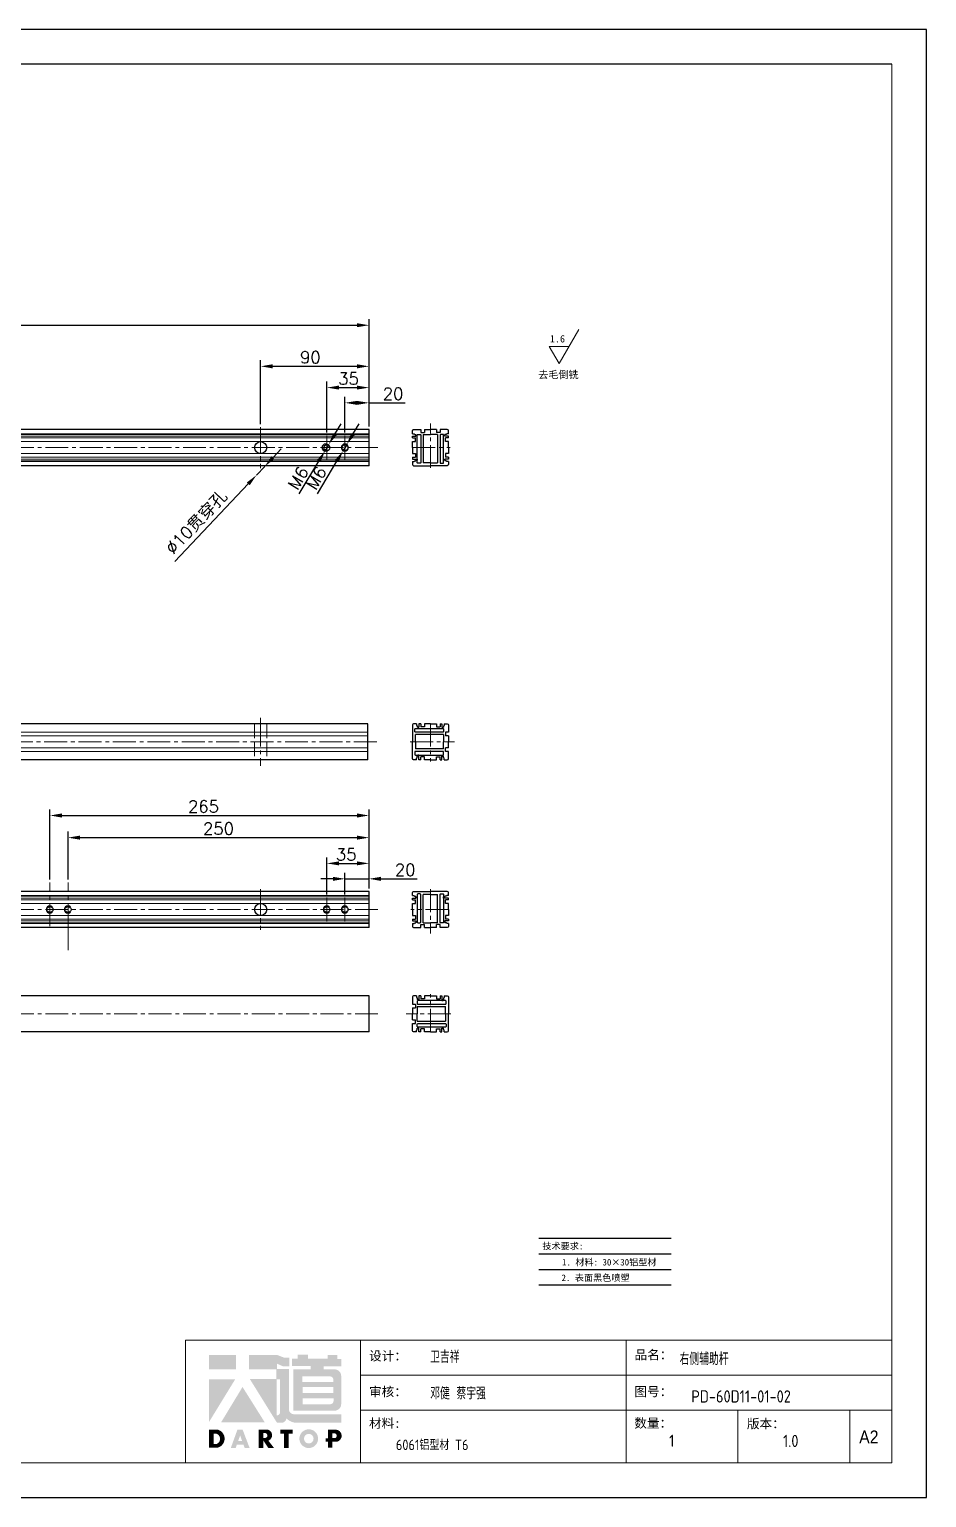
# Model space of a CAD drawing. Header units: millimetres. Extents: x -30327 to 34858, y 4015 to 75103.
# Drawn here: x -2968 to -2223, y 60062 to 61281 of the extents above; entities that cross this region are included whole.
import ezdxf
from ezdxf.enums import TextEntityAlignment as Align

# ---------------------------------------------------------------- set-up
doc = ezdxf.new("R2010")
doc.units = ezdxf.units.MM
doc.linetypes.add('ACAD_ISO02W100', pattern=[15, 12, -3])
doc.linetypes.add('CENTER2', pattern=[28.575, 19.05, -3.175, 3.175, -3.175])
doc.layers.add('A-TITLEBLOCK', color=7, linetype='Continuous', lineweight=18)
doc.layers.add('dim', color=2, linetype='Continuous', lineweight=9)
for name, color, linetype in [('green', 3, 'ACAD_ISO02W100'), ('print', 30, 'Continuous'), ('red', 1, 'CENTER2'), ('yellow', 2, 'Continuous')]:
    doc.layers.add(name, color=color, linetype=linetype)
doc.styles.add('GB', font='GBENOR.SHX', dxfattribs={"bigfont": 'gbcbig.shx'})
doc.styles.add('HZ', font='')
doc.styles.add('SLDTEXTSTYLE0', font='simfang.ttf', dxfattribs={"bigfont": 'bigfont'})
doc.styles.add('SLDTEXTSTYLE1', font='Gothic.ttf', dxfattribs={"width": 0.913})
doc.styles.get("Standard").update_dxf_attribs({"font": 'txt', "bigfont": 'gbcbig.shx'})
doc.styles.get('HZ').set_extended_font_data('SimSun')
doc.dimstyles.new('1-4', dxfattribs={"dimscale": 4, "dimtxt": 2.5, "dimasz": 2.5, "dimexe": 1.25, "dimexo": 0.625, "dimtad": 1, "dimdsep": 46, "dimtxsty": 'Standard', "dimcen": 2.5, "dimadec": 0, "dimazin": 0, "dimtfac": 1, "dimtmove": 0, "dimatfit": 3, "dimfxl": 0, "dimarcsym": 0})

# ---------------------------------------------------------------- blocks, each defined once
blk = doc.blocks.new('*D193')
at = {"layer": 'Defpoints', "color": 0, "transparency": 16777216}
for p in [(-2707.5, 60931.4), (-2704.5, 60936.6)]:
    blk.add_point(p, dxfattribs=at)
at = {"layer": 'yellow', "color": 0, "lineweight": -2, "transparency": 16777216}
for p, q in [((-2699.3, 60945.1), (-2694.2, 60953.7)), ((-2704.5, 60936.6), (-2707.5, 60931.4)), ((-2728.9, 60895.6), (-2712.7, 60922.8))]:
    blk.add_line(p, q, dxfattribs=at)
at = {"layer": 'yellow', "color": 0, "transparency": 16777216}
for points in [[(-2700.8, 60946), (-2697.9, 60944.3), (-2704.5, 60936.6)], [(-2714.1, 60923.7), (-2711.2, 60922), (-2707.5, 60931.4)]]:
    blk.add_solid(points, dxfattribs=at)
at = {"layer": 'yellow', "color": 0, "lineweight": 9, "transparency": 16777216, "insert": (-2729.8, 60908.8), "char_height": 10, "attachment_point": 5, "rotation": 59.1861}
blk.add_mtext('M6', dxfattribs=at)
blk = doc.blocks.new('*D167')
at = {"layer": 'Defpoints', "color": 0, "transparency": 16777216}
for p in [(-2686, 61035.6), (-3570, 60949), (-2686, 60949)]:
    blk.add_point(p, dxfattribs=at)
at = {"layer": 'yellow', "color": 0, "lineweight": -2, "transparency": 16777216}
for p, q in [((-3570, 60951.5), (-3570, 61040.6)), ((-2686, 60951.5), (-2686, 61040.6)), ((-3560, 61035.6), (-2696, 61035.6))]:
    blk.add_line(p, q, dxfattribs=at)
at = {"layer": 'yellow', "color": 0, "transparency": 16777216}
for points in [[(-3560, 61037.3), (-3560, 61034), (-3570, 61035.6)], [(-2696, 61037.3), (-2696, 61034), (-2686, 61035.6)]]:
    blk.add_solid(points, dxfattribs=at)
at = {"layer": 'yellow', "color": 0, "lineweight": 9, "transparency": 16777216, "insert": (-3074.5, 61049.8), "char_height": 10, "attachment_point": 5}
blk.add_mtext('884\\S-0.3^ -0.5;', dxfattribs=at)
blk = doc.blocks.new('*D168')
at = {"layer": 'Defpoints', "color": 0, "transparency": 16777216}
for p in [(-2686, 60971.2), (-2706, 60944), (-2686, 60949)]:
    blk.add_point(p, dxfattribs=at)
at = {"layer": 'yellow', "color": 0, "lineweight": -2, "transparency": 16777216}
for p, q in [((-2706, 60946.5), (-2706, 60976.2)), ((-2686, 60951.5), (-2686, 60976.2)), ((-2686, 60971.2), (-2656, 60971.2))]:
    blk.add_line(p, q, dxfattribs=at)
at = {"layer": 'yellow', "color": 0, "transparency": 16777216}
for points in [[(-2696, 60972.8), (-2696, 60969.5), (-2706, 60971.2)], [(-2696, 60972.8), (-2696, 60969.5), (-2686, 60971.2)]]:
    blk.add_solid(points, dxfattribs=at)
at = {"layer": 'yellow', "color": 0, "lineweight": 9, "transparency": 16777216, "insert": (-2666, 60978.7), "char_height": 10, "attachment_point": 5}
blk.add_mtext('20', dxfattribs=at)
blk = doc.blocks.new('*D169')
at = {"layer": 'Defpoints', "color": 0, "transparency": 16777216}
for p in [(-2686, 61001.5), (-2776, 60951), (-2686, 60951)]:
    blk.add_point(p, dxfattribs=at)
at = {"layer": 'yellow', "color": 0, "lineweight": -2, "transparency": 16777216}
for p, q in [((-2776, 60953.5), (-2776, 61006.5)), ((-2766, 61001.5), (-2696, 61001.5)), ((-2686, 60953.5), (-2686, 61006.5))]:
    blk.add_line(p, q, dxfattribs=at)
at = {"layer": 'yellow', "color": 0, "transparency": 16777216}
for points in [[(-2766, 61003.2), (-2766, 60999.8), (-2776, 61001.5)], [(-2696, 61003.2), (-2696, 60999.8), (-2686, 61001.5)]]:
    blk.add_solid(points, dxfattribs=at)
at = {"layer": 'yellow', "color": 0, "lineweight": 9, "transparency": 16777216, "insert": (-2734.7, 61009), "char_height": 10, "attachment_point": 5}
blk.add_mtext('90', dxfattribs=at)
blk = doc.blocks.new('*D170')
at = {"layer": 'Defpoints', "color": 0, "transparency": 16777216}
for p in [(-2686, 60575.9), (-2686, 60565.4), (-2706, 60560.4)]:
    blk.add_point(p, dxfattribs=at)
at = {"layer": 'yellow', "color": 0, "lineweight": -2, "transparency": 16777216}
for p, q in [((-2716, 60575.9), (-2726, 60575.9)), ((-2706, 60562.9), (-2706, 60580.9)), ((-2706, 60575.9), (-2686, 60575.9)), ((-2686, 60567.9), (-2686, 60580.9)), ((-2676, 60575.9), (-2646, 60575.9))]:
    blk.add_line(p, q, dxfattribs=at)
at = {"layer": 'yellow', "color": 0, "transparency": 16777216}
for points in [[(-2716, 60577.6), (-2716, 60574.2), (-2706, 60575.9)], [(-2676, 60577.6), (-2676, 60574.2), (-2686, 60575.9)]]:
    blk.add_solid(points, dxfattribs=at)
at = {"layer": 'yellow', "color": 0, "lineweight": 9, "transparency": 16777216, "insert": (-2656, 60583.4), "char_height": 10, "attachment_point": 5}
blk.add_mtext('20', dxfattribs=at)
blk = doc.blocks.new('*D171')
at = {"layer": 'Defpoints', "color": 0, "transparency": 16777216}
for p in [(-2686, 60610.1), (-2936, 60572.8), (-2686, 60566.1)]:
    blk.add_point(p, dxfattribs=at)
at = {"layer": 'yellow', "color": 0, "lineweight": -2, "transparency": 16777216}
for p, q in [((-2936, 60575.3), (-2936, 60615.1)), ((-2686, 60568.6), (-2686, 60615.1)), ((-2926, 60610.1), (-2696, 60610.1))]:
    blk.add_line(p, q, dxfattribs=at)
at = {"layer": 'yellow', "color": 0, "transparency": 16777216}
for points in [[(-2926, 60611.8), (-2926, 60608.4), (-2936, 60610.1)], [(-2696, 60611.8), (-2696, 60608.4), (-2686, 60610.1)]]:
    blk.add_solid(points, dxfattribs=at)
at = {"layer": 'yellow', "color": 0, "lineweight": 9, "transparency": 16777216, "insert": (-2811, 60617.6), "char_height": 10, "attachment_point": 5}
blk.add_mtext('250', dxfattribs=at)
blk = doc.blocks.new('*D399')
at = {"layer": 'Defpoints', "color": 0, "transparency": 16777216}
for p in [(-2772.6, 60918.4), (-2779.4, 60911.2)]:
    blk.add_point(p, dxfattribs=at)
at = {"layer": 'dim', "color": 0, "lineweight": -2, "transparency": 16777216}
for p, q in [((-2765.7, 60925.7), (-2758.9, 60933)), ((-2772.6, 60918.4), (-2779.4, 60911.2)), ((-2847.2, 60839.3), (-2786.3, 60903.9))]:
    blk.add_line(p, q, dxfattribs=at)
at = {"layer": 'dim', "color": 0, "transparency": 16777216}
for points in [[(-2766.9, 60926.9), (-2764.5, 60924.6), (-2772.6, 60918.4)], [(-2787.5, 60905), (-2785.1, 60902.7), (-2779.4, 60911.2)]]:
    blk.add_solid(points, dxfattribs=at)
at = {"layer": 'dim', "color": 0, "transparency": 16777216, "insert": (-2829.1, 60871.8), "char_height": 10, "attachment_point": 5, "rotation": 46.7086}
blk.add_mtext('∅10{\\fSimSun|b0|i0|c134|p2;贯穿孔}', dxfattribs=at)
blk = doc.blocks.new('*D402')
at = {"layer": 'Defpoints', "color": 0, "transparency": 16777216}
for p in [(-2722.5, 60931.4), (-2719.5, 60936.6)]:
    blk.add_point(p, dxfattribs=at)
at = {"layer": 'yellow', "color": 0, "lineweight": -2, "transparency": 16777216}
for p, q in [((-2714.3, 60945.1), (-2709.2, 60953.7)), ((-2719.5, 60936.6), (-2722.5, 60931.4)), ((-2743.9, 60895.6), (-2727.7, 60922.8))]:
    blk.add_line(p, q, dxfattribs=at)
at = {"layer": 'yellow', "color": 0, "transparency": 16777216}
for points in [[(-2715.8, 60946), (-2712.9, 60944.3), (-2719.5, 60936.6)], [(-2729.1, 60923.7), (-2726.2, 60922), (-2722.5, 60931.4)]]:
    blk.add_solid(points, dxfattribs=at)
at = {"layer": 'yellow', "color": 0, "lineweight": 9, "transparency": 16777216, "insert": (-2744.8, 60908.8), "char_height": 10, "attachment_point": 5, "rotation": 59.1861}
blk.add_mtext('M6', dxfattribs=at)
blk = doc.blocks.new('*D403')
at = {"layer": 'Defpoints', "color": 0, "transparency": 16777216}
for p in [(-2686, 60983.8), (-2721, 60944), (-2686, 60949)]:
    blk.add_point(p, dxfattribs=at)
at = {"layer": 'yellow', "color": 0, "lineweight": -2, "transparency": 16777216}
for p, q in [((-2721, 60946.5), (-2721, 60988.8)), ((-2686, 60951.5), (-2686, 60988.8)), ((-2711, 60983.8), (-2696, 60983.8))]:
    blk.add_line(p, q, dxfattribs=at)
at = {"layer": 'yellow', "color": 0, "transparency": 16777216}
for points in [[(-2711, 60985.5), (-2711, 60982.2), (-2721, 60983.8)], [(-2696, 60985.5), (-2696, 60982.2), (-2686, 60983.8)]]:
    blk.add_solid(points, dxfattribs=at)
at = {"layer": 'yellow', "color": 0, "lineweight": 9, "transparency": 16777216, "insert": (-2703, 60991.3), "char_height": 10, "attachment_point": 5}
blk.add_mtext('35', dxfattribs=at)
blk = doc.blocks.new('*D407')
at = {"layer": 'Defpoints', "color": 0, "transparency": 16777216}
for p in [(-2686, 60588.7), (-2686, 60565.4), (-2721, 60560.4)]:
    blk.add_point(p, dxfattribs=at)
at = {"layer": 'yellow', "color": 0, "lineweight": -2, "transparency": 16777216}
for p, q in [((-2721, 60562.9), (-2721, 60593.7)), ((-2711, 60588.7), (-2696, 60588.7)), ((-2686, 60567.9), (-2686, 60593.7))]:
    blk.add_line(p, q, dxfattribs=at)
at = {"layer": 'yellow', "color": 0, "transparency": 16777216}
for points in [[(-2711, 60590.4), (-2711, 60587.1), (-2721, 60588.7)], [(-2696, 60590.4), (-2696, 60587.1), (-2686, 60588.7)]]:
    blk.add_solid(points, dxfattribs=at)
at = {"layer": 'yellow', "color": 0, "lineweight": 9, "transparency": 16777216, "insert": (-2705, 60596.2), "char_height": 10, "attachment_point": 5}
blk.add_mtext('35', dxfattribs=at)
blk = doc.blocks.new('*D408')
at = {"layer": 'Defpoints', "color": 0, "transparency": 16777216}
for p in [(-2686, 60628.5), (-2951, 60572.8), (-2686, 60566.1)]:
    blk.add_point(p, dxfattribs=at)
at = {"layer": 'yellow', "color": 0, "lineweight": -2, "transparency": 16777216}
for p, q in [((-2951, 60575.3), (-2951, 60633.5)), ((-2941, 60628.5), (-2696, 60628.5)), ((-2686, 60568.6), (-2686, 60633.5))]:
    blk.add_line(p, q, dxfattribs=at)
at = {"layer": 'yellow', "color": 0, "transparency": 16777216}
for points in [[(-2941, 60630.2), (-2941, 60626.8), (-2951, 60628.5)], [(-2696, 60630.2), (-2696, 60626.8), (-2686, 60628.5)]]:
    blk.add_solid(points, dxfattribs=at)
at = {"layer": 'yellow', "color": 0, "lineweight": 9, "transparency": 16777216, "insert": (-2823.5, 60636), "char_height": 10, "attachment_point": 5}
blk.add_mtext('265', dxfattribs=at)
blk = doc.blocks.new('Dartop Logo')
at = {"true_color": 0xc40018}
h = blk.add_hatch(color=12, dxfattribs=at)
h.set_gradient(color1=(196, 0, 24), color2=(196, 0, 24), tint=1)
h.paths.add_polyline_path([(30.39, -3.87), (33.08, -5.04), (35.99, -5.04), (35.99, -1.19), (33.59, -1.19), (30.46, 0.05), (17.94, 0.05), (17.94, -6.46), (30.12, -6.46), (30.12, -6.59), (30.12, -10.75), (18.31, -10.75), (30.46, -30.31), (32.87, -30.31, 0.279375), (34.63, -28.6), (34.63, -28.51), (34.84, -28.51, 0.143145), (38.15, -30.2), (59.27, -30.2), (59.27, -26.49), (38.06, -26.49, -0.414214), (35.75, -24.18), (35.75, -6.26), (30.39, -6.26)])
h.paths.add_polyline_path([(30.25, -10.84), (31.8, -10.84), (31.8, -26.02, -0.088936), (30.9, -26.94), (30.24, -26.94)], flags=16)
h = blk.add_hatch(color=12, dxfattribs=at)
h.set_gradient(color1=(196, 0, 24), color2=(196, 0, 24), tint=1)
h.paths.add_polyline_path([(59.24, -1.73), (57.36, -1.73), (57.36, 0.06), (53.06, 0.06), (53.06, -1.64), (44.29, -1.64), (44.29, 0.15), (39.7, 0.15), (39.7, -1.67), (37.16, -1.67), (37.16, -4.97), (45.54, -4.97), (45.54, -6.42), (37.73, -6.42), (37.73, -24.88), (56.26, -24.88, 0.414214), (59.15, -21.99), (59.15, -9.35, 0.414214), (56.26, -6.46), (51.36, -6.46), (51.36, -5.03), (59.24, -5.03)])
h.paths.add_polyline_path([(54.21, -9.59, -0.414214), (55.66, -11.04), (55.66, -12.1), (41.79, -12.1), (41.79, -9.59)], flags=16)
h.paths.add_polyline_path([(55.57, -14.33), (55.57, -17.01), (41.88, -17.01), (41.88, -14.33)], flags=16)
h.paths.add_polyline_path([(55.75, -19.43), (55.75, -20.57, -0.414214), (54.3, -22.02), (41.88, -22.02), (41.88, -19.43)], flags=16)
h = blk.add_hatch(color=12, dxfattribs=at)
h.set_gradient(color1=(196, 0, 24), color2=(196, 0, 24), tint=1)
h.paths.add_polyline_path([(12.18, 0), (0, 0), (0, -6.37), (12.18, -6.37)])
h = blk.add_hatch(color=12, dxfattribs=at)
h.set_gradient(color1=(196, 0, 24), color2=(196, 0, 24), tint=1)
h.paths.add_polyline_path([(11.79, -10.83), (0.03, -10.83), (0.03, -30.03)])
h = blk.add_hatch(color=12, dxfattribs=at)
h.set_gradient(color1=(196, 0, 24), color2=(196, 0, 24), tint=1)
h.paths.add_polyline_path([(15.05, -14.31), (5.44, -30.15), (25.01, -30.15)])
at = {"true_color": 0x646464}
h = blk.add_hatch(color=251, dxfattribs=at)
h.set_gradient(color1=(100, 100, 100), color2=(100, 100, 100), tint=1)
h.paths.add_polyline_path([(4.15, -33.43), (0.11, -33.43), (0.11, -41.5), (3.51, -41.5, 0.793016)])
h.paths.add_polyline_path([(3.57, -39.73), (2.16, -39.73), (2.16, -35.19), (3.42, -35.19, -0.671361)], flags=16)
h = blk.add_hatch(color=251, dxfattribs=at)
h.set_gradient(color1=(100, 100, 100), color2=(100, 100, 100), tint=1)
h.paths.add_polyline_path([(15.08, -33.36), (12.78, -33.36), (9.82, -41.51), (12, -41.51), (12.51, -40.06), (15.46, -40.06), (15.99, -41.52), (18.19, -41.52)])
h.paths.add_polyline_path([(14.9, -38.51), (13.07, -38.51), (13.97, -35.95)], flags=16)
h = blk.add_hatch(color=251, dxfattribs=at)
h.set_gradient(color1=(100, 100, 100), color2=(100, 100, 100), tint=1)
h.paths.add_polyline_path([(26.27, -33.36), (22.3, -33.36), (22.3, -41.51), (24.4, -41.51), (24.4, -38.28), (26.55, -41.54), (29.09, -41.54), (26.61, -38.3, 0.744055)])
h.paths.add_polyline_path([(24.38, -37.08), (24.38, -34.94), (25.32, -34.94, -0.796809), (25.3, -37.08)], flags=16)
h = blk.add_hatch(color=251, dxfattribs=at)
h.set_gradient(color1=(100, 100, 100), color2=(100, 100, 100), tint=1)
h.paths.add_polyline_path([(37.44, -33.4), (31.88, -33.4), (31.88, -35.16), (33.61, -35.16), (33.61, -41.52), (35.69, -41.52), (35.69, -35.16), (37.44, -35.16)])
h = blk.add_hatch(color=251, dxfattribs=at)
h.set_gradient(color1=(100, 100, 100), color2=(100, 100, 100), tint=1)
h.paths.add_polyline_path([(40.46, -37.41, 1), (48.83, -37.41, 1)])
h.paths.add_polyline_path([(46.8, -37.41, -1), (42.5, -37.41, -1)], flags=16)
h = blk.add_hatch(color=251, dxfattribs=at)
h.set_gradient(color1=(100, 100, 100), color2=(100, 100, 100), tint=1)
h.paths.add_polyline_path([(56.85, -33.38), (56.73, -33.38), (53.19, -33.38), (53.19, -37.19), (52.26, -37.19), (52.26, -38.73), (53.18, -38.73), (53.18, -41.5), (55.24, -41.5), (55.24, -38.72), (57.51, -38.72, 0.812304)])
h.paths.add_polyline_path([(55.21, -37.18), (55.21, -35.05), (56.39, -35.05, -0.778213), (56.27, -37.18)], flags=16)
blk = doc.blocks.new('DT-A2-TITLE')
for p, q in [((594, 420), (0, 420)), ((594, 0), (594, 420)), ((584, 410), (10, 410))]:
    blk.add_line(p, q)
at = {"layer": 'A-TITLEBLOCK', "color": 7}
for p, q in [((584, 410), (584, 10)), ((594, 0), (594, 297)), ((382, 10), (382, 45)), ((584, 45), (382, 45)), ((432, 45), (432, 10)), ((508, 45), (508, 10)), ((584, 35), (432, 35)), ((432, 25), (584.08, 25)), ((540, 10), (540, 25)), ((572, 10), (572, 25)), ((10, 10), (584, 10)), ((0, 0), (594, 0))]:
    blk.add_line(p, q, dxfattribs=at)
at = {"layer": 'A-TITLEBLOCK', "xscale": 0.6400000000000001, "yscale": 0.6400000000000001, "zscale": 0.6400000000000001}
blk.add_blockref('Dartop Logo', (388.65, 40.81), dxfattribs=at)
at = {"style": 'GB'}
for tag, p, height in [('#设计', (451.96, 38.52), 3.5), ('#品名', (523.32, 37.95), 3.5), ('#审核', (451.99, 28.1), 3.5), ('#图号', (526.67, 27.2), 3.5), ('#材料说明', (442.15, 13.59), 3), ('#数量', (520.33, 14.51), 3.5), ('#版本', (552.92, 14.47), 3.5)]:
    blk.add_attdef(tag, p, '', height=height, dxfattribs=at)
at = {"layer": 'A-TITLEBLOCK', "color": 7, "attachment_point": 1}
for s, insert, char_height, style in [('设计：', (434.47, 41.87), 2.646, 'SLDTEXTSTYLE0'), ('品名：', (510.43, 42.19), 2.646, 'SLDTEXTSTYLE0'), ('审核：', (434.47, 31.64), 2.646, 'SLDTEXTSTYLE0'), ('图号：', (510.4, 31.66), 2.646, 'SLDTEXTSTYLE0'), ('材料:', (434.47, 22.62), 2.646, 'SLDTEXTSTYLE0'), ('数量：', (510.35, 22.64), 2.646, 'SLDTEXTSTYLE0'), ('版本：', (542.59, 22.48), 2.646, 'SLDTEXTSTYLE0'), ('A2', (574.7, 19.21), 3.704, 'SLDTEXTSTYLE1')]:
    blk.add_mtext(s, dxfattribs=dict(at, insert=insert, char_height=char_height, style=style))

msp = doc.modelspace()

# ---------------------------------------------------------------- linework, layer by layer
for p, q in [((-2685.9971, 60948.9826), (-3569.9971, 60948.9826)), ((-2685.9971, 60918.9826), (-2685.9971, 60948.9826)), ((-2649.9979, 60945.4882), (-2648.4979, 60945.4882)), ((-2649.9979, 60941.9882), (-2649.9979, 60943.4882)), ((-2649.9979, 60943.4882), (-2646.9979, 60943.4882)), ((-2649.9979, 60941.9882), (-2647.4979, 60941.9882)), ((-2647.4979, 60944.9882), (-2646.9979, 60944.9882)), ((-2647.4979, 60938.9882), (-2647.4979, 60941.9882)), ((-2646.9979, 60943.4882), (-2646.9979, 60944.9882)), ((-2645.9979, 60943.4882), (-2645.9979, 60944.4882)), ((-2642.9979, 60946.4882), (-2639.9979, 60946.4882)), ((-2640.9979, 60944.9882), (-2639.9979, 60944.9882)), ((-2639.9979, 60948.9882), (-2634.9979, 60948.9882)), ((-2639.9979, 60944.9882), (-2634.9979, 60944.9882)), ((-2629.9979, 60948.9882), (-2634.9979, 60948.9882)), ((-2629.9979, 60944.9882), (-2634.9979, 60944.9882)), ((-2626.9979, 60946.4882), (-2629.9979, 60946.4882)), ((-2628.9979, 60944.9882), (-2629.9979, 60944.9882)), ((-2623.9979, 60943.4882), (-2623.9979, 60944.4882)), ((-2622.4979, 60944.9882), (-2622.9979, 60944.9882)), ((-2622.9979, 60943.4882), (-2622.9979, 60944.9882)), ((-2619.9979, 60943.4882), (-2622.9979, 60943.4882)), ((-2619.9979, 60941.9882), (-2622.4979, 60941.9882)), ((-2622.4979, 60938.9882), (-2622.4979, 60941.9882)), ((-2619.9979, 60945.4882), (-2621.4979, 60945.4882)), ((-2619.9979, 60941.9882), (-2619.9979, 60943.4882)), ((-2649.9979, 60933.9882), (-2649.9979, 60938.9882)), ((-2649.9979, 60938.9882), (-2647.4979, 60938.9882)), ((-2649.9979, 60933.9882), (-2649.9979, 60928.9882)), ((-2649.9979, 60928.9882), (-2647.4979, 60928.9882)), ((-2647.4979, 60928.9882), (-2647.4979, 60925.9882)), ((-2619.9979, 60938.9882), (-2622.4979, 60938.9882)), ((-2622.4979, 60928.9882), (-2622.4979, 60925.9882)), ((-2619.9979, 60928.9882), (-2622.4979, 60928.9882)), ((-2619.9979, 60933.9882), (-2619.9979, 60938.9882)), ((-2619.9979, 60933.9882), (-2619.9979, 60928.9882)), ((-2685.9971, 60918.9826), (-3569.9971, 60918.9826)), ((-2649.9979, 60925.9882), (-2649.9979, 60924.4882)), ((-2649.9979, 60925.9882), (-2647.4979, 60925.9882)), ((-2649.9979, 60924.4882), (-2646.9979, 60924.4882)), ((-2649.9979, 60922.4882), (-2648.4979, 60922.4882)), ((-2647.4979, 60922.9882), (-2646.9979, 60922.9882)), ((-2646.9979, 60924.4882), (-2646.9979, 60922.9882)), ((-2645.9979, 60924.4882), (-2645.9979, 60923.4882)), ((-2634.9979, 60921.4882), (-2640.9979, 60921.4882)), ((-2634.9979, 60921.4882), (-2628.9979, 60921.4882)), ((-2623.9979, 60924.4882), (-2623.9979, 60923.4882)), ((-2619.9979, 60924.4882), (-2622.9979, 60924.4882)), ((-2622.9979, 60924.4882), (-2622.9979, 60922.9882)), ((-2622.4979, 60922.9882), (-2622.9979, 60922.9882)), ((-2619.9979, 60925.9882), (-2622.4979, 60925.9882)), ((-2619.9979, 60922.4882), (-2621.4979, 60922.4882)), ((-2619.9979, 60925.9882), (-2619.9979, 60924.4882)), ((-2686.9981, 60704.7291), (-3569.9971, 60704.7291)), ((-2686.9981, 60674.7291), (-2686.9981, 60704.7291)), ((-2647.4979, 60689.7291), (-2647.4979, 60695.7291)), ((-2646.4979, 60704.7291), (-2646.4979, 60703.2291)), ((-2645.9979, 60702.2291), (-2645.9979, 60701.7291)), ((-2644.4979, 60701.7291), (-2645.9979, 60701.7291)), ((-2644.4979, 60700.7291), (-2645.4979, 60700.7291)), ((-2644.4979, 60704.7291), (-2644.4979, 60701.7291)), ((-2642.9979, 60704.7291), (-2644.4979, 60704.7291)), ((-2642.9979, 60704.7291), (-2642.9979, 60702.2291)), ((-2639.9979, 60702.2291), (-2642.9979, 60702.2291)), ((-2634.9979, 60704.7291), (-2639.9979, 60704.7291)), ((-2639.9979, 60704.7291), (-2639.9979, 60702.2291)), ((-2634.9979, 60704.7291), (-2629.9979, 60704.7291)), ((-2629.9979, 60704.7291), (-2629.9979, 60702.2291)), ((-2629.9979, 60702.2291), (-2626.9979, 60702.2291)), ((-2626.9979, 60704.7291), (-2626.9979, 60702.2291)), ((-2626.9979, 60704.7291), (-2625.4979, 60704.7291)), ((-2625.4979, 60704.7291), (-2625.4979, 60701.7291)), ((-2625.4979, 60701.7291), (-2623.9979, 60701.7291)), ((-2625.4979, 60700.7291), (-2624.4979, 60700.7291)), ((-2623.9979, 60702.2291), (-2623.9979, 60701.7291)), ((-2623.9979, 60695.7291), (-2623.9979, 60694.7291)), ((-2623.4979, 60704.7291), (-2623.4979, 60703.2291)), ((-2622.4979, 60697.7291), (-2622.4979, 60694.7291)), ((-2647.4979, 60689.7291), (-2647.4979, 60683.7291)), ((-2623.9979, 60694.7291), (-2623.9979, 60689.7291)), ((-2623.9979, 60684.7291), (-2623.9979, 60689.7291)), ((-2623.9979, 60683.7291), (-2623.9979, 60684.7291)), ((-2622.4979, 60681.7291), (-2622.4979, 60684.7291)), ((-2619.9979, 60694.7291), (-2619.9979, 60689.7291)), ((-2619.9979, 60684.7291), (-2619.9979, 60689.7291)), ((-2686.9981, 60674.7291), (-3569.9971, 60674.7291)), ((-2646.4979, 60674.7291), (-2646.4979, 60676.2291)), ((-2644.4979, 60677.7291), (-2645.9979, 60677.7291)), ((-2645.9979, 60677.2291), (-2645.9979, 60677.7291)), ((-2644.4979, 60678.7291), (-2645.4979, 60678.7291)), ((-2644.4979, 60674.7291), (-2644.4979, 60677.7291)), ((-2642.9979, 60674.7291), (-2644.4979, 60674.7291)), ((-2642.9979, 60674.7291), (-2642.9979, 60677.2291)), ((-2639.9979, 60677.2291), (-2642.9979, 60677.2291)), ((-2639.9979, 60674.7291), (-2639.9979, 60677.2291)), ((-2634.9979, 60674.7291), (-2639.9979, 60674.7291)), ((-2634.9979, 60674.7291), (-2629.9979, 60674.7291)), ((-2629.9979, 60677.2291), (-2626.9979, 60677.2291)), ((-2629.9979, 60674.7291), (-2629.9979, 60677.2291)), ((-2626.9979, 60674.7291), (-2626.9979, 60677.2291)), ((-2626.9979, 60674.7291), (-2625.4979, 60674.7291)), ((-2625.4979, 60678.7291), (-2624.4979, 60678.7291)), ((-2625.4979, 60674.7291), (-2625.4979, 60677.7291)), ((-2625.4979, 60677.7291), (-2623.9979, 60677.7291)), ((-2623.9979, 60677.2291), (-2623.9979, 60677.7291)), ((-2623.4979, 60674.7291), (-2623.4979, 60676.2291)), ((-2685.9971, 60565.4372), (-3569.9971, 60565.4372)), ((-2685.9971, 60535.4372), (-2685.9971, 60565.4372)), ((-2649.9979, 60561.9372), (-2648.4979, 60561.9372)), ((-2634.9979, 60562.9372), (-2640.9979, 60562.9372)), ((-2634.9979, 60562.9372), (-2628.9979, 60562.9372)), ((-2619.9979, 60561.9372), (-2621.4979, 60561.9372)), ((-2649.9979, 60559.9372), (-2646.9979, 60559.9372)), ((-2649.9979, 60558.4372), (-2649.9979, 60559.9372)), ((-2649.9979, 60558.4372), (-2647.4979, 60558.4372)), ((-2649.9979, 60555.4372), (-2647.4979, 60555.4372)), ((-2649.9979, 60550.4372), (-2649.9979, 60555.4372)), ((-2649.9979, 60550.4372), (-2649.9979, 60545.4372)), ((-2647.4979, 60561.4372), (-2646.9979, 60561.4372)), ((-2647.4979, 60555.4372), (-2647.4979, 60558.4372)), ((-2646.9979, 60559.9372), (-2646.9979, 60561.4372)), ((-2645.9979, 60559.9372), (-2645.9979, 60560.9372)), ((-2623.9979, 60559.9372), (-2623.9979, 60560.9372)), ((-2622.9979, 60559.9372), (-2622.9979, 60561.4372)), ((-2622.4979, 60561.4372), (-2622.9979, 60561.4372)), ((-2619.9979, 60559.9372), (-2622.9979, 60559.9372)), ((-2622.4979, 60555.4372), (-2622.4979, 60558.4372)), ((-2619.9979, 60558.4372), (-2622.4979, 60558.4372)), ((-2619.9979, 60555.4372), (-2622.4979, 60555.4372)), ((-2619.9979, 60558.4372), (-2619.9979, 60559.9372)), ((-2619.9979, 60550.4372), (-2619.9979, 60555.4372)), ((-2619.9979, 60550.4372), (-2619.9979, 60545.4372)), ((-2649.9979, 60545.4372), (-2647.4979, 60545.4372)), ((-2649.9979, 60542.4372), (-2647.4979, 60542.4372)), ((-2649.9979, 60542.4372), (-2649.9979, 60540.9372)), ((-2649.9979, 60540.9372), (-2646.9979, 60540.9372)), ((-2649.9979, 60538.9372), (-2648.4979, 60538.9372)), ((-2647.4979, 60545.4372), (-2647.4979, 60542.4372)), ((-2647.4979, 60539.4372), (-2646.9979, 60539.4372)), ((-2646.9979, 60540.9372), (-2646.9979, 60539.4372)), ((-2645.9979, 60540.9372), (-2645.9979, 60539.9372)), ((-2642.9979, 60537.9372), (-2639.9979, 60537.9372)), ((-2640.9979, 60539.4372), (-2639.9979, 60539.4372)), ((-2639.9979, 60539.4372), (-2634.9979, 60539.4372)), ((-2629.9979, 60539.4372), (-2634.9979, 60539.4372)), ((-2628.9979, 60539.4372), (-2629.9979, 60539.4372)), ((-2626.9979, 60537.9372), (-2629.9979, 60537.9372)), ((-2623.9979, 60540.9372), (-2623.9979, 60539.9372)), ((-2619.9979, 60540.9372), (-2622.9979, 60540.9372)), ((-2622.9979, 60540.9372), (-2622.9979, 60539.4372)), ((-2622.4979, 60539.4372), (-2622.9979, 60539.4372)), ((-2622.4979, 60545.4372), (-2622.4979, 60542.4372)), ((-2619.9979, 60545.4372), (-2622.4979, 60545.4372)), ((-2619.9979, 60542.4372), (-2622.4979, 60542.4372)), ((-2619.9979, 60538.9372), (-2621.4979, 60538.9372)), ((-2619.9979, 60542.4372), (-2619.9979, 60540.9372)), ((-2685.9971, 60535.4372), (-3569.9971, 60535.4372)), ((-2639.9979, 60535.4372), (-2634.9979, 60535.4372)), ((-2629.9979, 60535.4372), (-2634.9979, 60535.4372)), ((-2685.9971, 60478.7912), (-3569.9971, 60478.7912)), ((-2685.9971, 60448.7912), (-2685.9971, 60478.7912)), ((-2646.4979, 60478.7912), (-2646.4979, 60477.2912)), ((-2645.9979, 60476.2912), (-2645.9979, 60475.7912)), ((-2644.4979, 60478.7912), (-2644.4979, 60475.7912)), ((-2642.9979, 60478.7912), (-2644.4979, 60478.7912)), ((-2642.9979, 60478.7912), (-2642.9979, 60476.2912)), ((-2639.9979, 60476.2912), (-2642.9979, 60476.2912)), ((-2634.9979, 60478.7912), (-2639.9979, 60478.7912)), ((-2639.9979, 60478.7912), (-2639.9979, 60476.2912)), ((-2634.9979, 60478.7912), (-2629.9979, 60478.7912)), ((-2629.9979, 60478.7912), (-2629.9979, 60476.2912)), ((-2629.9979, 60476.2912), (-2626.9979, 60476.2912)), ((-2626.9979, 60478.7912), (-2626.9979, 60476.2912)), ((-2626.9979, 60478.7912), (-2625.4979, 60478.7912)), ((-2625.4979, 60478.7912), (-2625.4979, 60475.7912)), ((-2623.9979, 60476.2912), (-2623.9979, 60475.7912)), ((-2623.4979, 60478.7912), (-2623.4979, 60477.2912)), ((-2649.9979, 60468.7912), (-2649.9979, 60463.7912)), ((-2647.4979, 60471.7912), (-2647.4979, 60468.7912)), ((-2644.4979, 60475.7912), (-2645.9979, 60475.7912)), ((-2645.9979, 60469.7912), (-2645.9979, 60468.7912)), ((-2645.9979, 60468.7912), (-2645.9979, 60463.7912)), ((-2644.4979, 60474.7912), (-2645.4979, 60474.7912)), ((-2625.4979, 60475.7912), (-2623.9979, 60475.7912)), ((-2625.4979, 60474.7912), (-2624.4979, 60474.7912)), ((-2622.4979, 60463.7912), (-2622.4979, 60469.7912)), ((-2649.9979, 60458.7912), (-2649.9979, 60463.7912)), ((-2647.4979, 60455.7912), (-2647.4979, 60458.7912)), ((-2645.9979, 60458.7912), (-2645.9979, 60463.7912)), ((-2645.9979, 60457.7912), (-2645.9979, 60458.7912)), ((-2645.9979, 60451.2912), (-2645.9979, 60451.7912)), ((-2644.4979, 60451.7912), (-2645.9979, 60451.7912)), ((-2644.4979, 60452.7912), (-2645.4979, 60452.7912)), ((-2644.4979, 60448.7912), (-2644.4979, 60451.7912)), ((-2625.4979, 60452.7912), (-2624.4979, 60452.7912)), ((-2625.4979, 60448.7912), (-2625.4979, 60451.7912)), ((-2625.4979, 60451.7912), (-2623.9979, 60451.7912)), ((-2623.9979, 60451.2912), (-2623.9979, 60451.7912)), ((-2622.4979, 60463.7912), (-2622.4979, 60457.7912)), ((-2685.9971, 60448.7912), (-3569.9971, 60448.7912)), ((-2646.4979, 60448.7912), (-2646.4979, 60450.2912)), ((-2642.9979, 60448.7912), (-2644.4979, 60448.7912)), ((-2642.9979, 60448.7912), (-2642.9979, 60451.2912)), ((-2639.9979, 60451.2912), (-2642.9979, 60451.2912)), ((-2639.9979, 60448.7912), (-2639.9979, 60451.2912)), ((-2634.9979, 60448.7912), (-2639.9979, 60448.7912)), ((-2634.9979, 60448.7912), (-2629.9979, 60448.7912)), ((-2629.9979, 60448.7912), (-2629.9979, 60451.2912)), ((-2629.9979, 60451.2912), (-2626.9979, 60451.2912)), ((-2626.9979, 60448.7912), (-2626.9979, 60451.2912)), ((-2626.9979, 60448.7912), (-2625.4979, 60448.7912)), ((-2623.4979, 60448.7912), (-2623.4979, 60450.2912))]:
    msp.add_line(p, q)
at = {"lineweight": 9}
for p, q in [((-2685.9971, 60945.4826), (-3569.9971, 60945.4826)), ((-2685.9971, 60944.9826), (-3569.9971, 60944.9826)), ((-2685.9971, 60943.4826), (-3569.9971, 60943.4826)), ((-2685.9971, 60941.9826), (-3569.9971, 60941.9826)), ((-2685.9971, 60938.9826), (-3569.9971, 60938.9826)), ((-2685.9971, 60928.9826), (-3569.9971, 60928.9826)), ((-2685.9971, 60925.9826), (-3569.9971, 60925.9826)), ((-2685.9971, 60924.4826), (-3569.9971, 60924.4826)), ((-2685.9971, 60922.9826), (-3569.9971, 60922.9826)), ((-2685.9971, 60922.3408), (-3569.9971, 60922.3408)), ((-2686.9981, 60697.7291), (-3569.9971, 60697.7291)), ((-2686.9981, 60694.7291), (-3569.9971, 60694.7291)), ((-2686.9981, 60684.7291), (-3569.9971, 60684.7291)), ((-2686.9981, 60681.7291), (-3569.9971, 60681.7291)), ((-2685.9971, 60561.9372), (-3569.9971, 60561.9372)), ((-2685.9971, 60561.4372), (-3569.9971, 60561.4372)), ((-2685.9971, 60559.9372), (-3569.9971, 60559.9372)), ((-2685.9971, 60558.4372), (-3569.9971, 60558.4372)), ((-2685.9971, 60555.4372), (-3569.9971, 60555.4372)), ((-2685.9971, 60545.4372), (-3569.9971, 60545.4372)), ((-2685.9971, 60542.4372), (-3569.9971, 60542.4372)), ((-2685.9971, 60540.9372), (-3569.9971, 60540.9372)), ((-2685.9971, 60539.4372), (-3569.9971, 60539.4372)), ((-2685.9971, 60538.7955), (-3569.9971, 60538.7955))]:
    msp.add_line(p, q, dxfattribs=at)
for points in [[(-2649.9979, 60945.4882), (-2649.9979, 60947.9882, -0.414213562), (-2648.9979, 60948.9882), (-2642.9979, 60948.9882)], [(-2648.4979, 60945.4882), (-2648.4979, 60945.4882, 0.414213562), (-2647.9979, 60944.9882), (-2647.4979, 60944.9882)], [(-2619.9979, 60945.4882), (-2619.9979, 60947.9882, 0.414213562), (-2620.9979, 60948.9882), (-2626.9979, 60948.9882)], [(-2621.4979, 60945.4882), (-2621.4979, 60945.4882, -0.414213562), (-2621.9979, 60944.9882), (-2622.4979, 60944.9882)], [(-2649.9979, 60922.4882), (-2649.9979, 60919.9882, 0.414213562), (-2648.9979, 60918.9882), (-2634.9979, 60918.9882)], [(-2648.4979, 60922.4882), (-2648.4979, 60922.4882, -0.414213562), (-2647.9979, 60922.9882), (-2647.4979, 60922.9882)], [(-2619.9979, 60922.4882), (-2619.9979, 60919.9882, -0.414213562), (-2620.9979, 60918.9882), (-2634.9979, 60918.9882)], [(-2621.4979, 60922.4882), (-2621.4979, 60922.4882, 0.414213562), (-2621.9979, 60922.9882), (-2622.4979, 60922.9882)], [(-2646.4979, 60704.7291), (-2648.9979, 60704.7291, 0.414213562), (-2649.9979, 60703.7291), (-2649.9979, 60689.7291)], [(-2646.4979, 60703.2291), (-2646.4979, 60703.2291, -0.414213562), (-2645.9979, 60702.7291), (-2645.9979, 60702.2291)], [(-2623.4979, 60703.2291), (-2623.4979, 60703.2291, 0.414213562), (-2623.9979, 60702.7291), (-2623.9979, 60702.2291)], [(-2623.4979, 60704.7291), (-2620.9979, 60704.7291, -0.414213562), (-2619.9979, 60703.7291), (-2619.9979, 60697.7291)], [(-2646.4979, 60674.7291), (-2648.9979, 60674.7291, -0.414213562), (-2649.9979, 60675.7291), (-2649.9979, 60689.7291)], [(-2646.4979, 60676.2291), (-2646.4979, 60676.2291, 0.414213562), (-2645.9979, 60676.7291), (-2645.9979, 60677.2291)], [(-2623.4979, 60676.2291), (-2623.4979, 60676.2291, -0.414213562), (-2623.9979, 60676.7291), (-2623.9979, 60677.2291)], [(-2623.4979, 60674.7291), (-2620.9979, 60674.7291, 0.414213562), (-2619.9979, 60675.7291), (-2619.9979, 60681.7291)], [(-2649.9979, 60561.9372), (-2649.9979, 60564.4372, -0.414213562), (-2648.9979, 60565.4372), (-2634.9979, 60565.4372)], [(-2648.4979, 60561.9372), (-2648.4979, 60561.9372, 0.414213562), (-2647.9979, 60561.4372), (-2647.4979, 60561.4372)], [(-2619.9979, 60561.9372), (-2619.9979, 60564.4372, 0.414213562), (-2620.9979, 60565.4372), (-2634.9979, 60565.4372)], [(-2621.4979, 60561.9372), (-2621.4979, 60561.9372, -0.414213562), (-2621.9979, 60561.4372), (-2622.4979, 60561.4372)], [(-2649.9979, 60538.9372), (-2649.9979, 60536.4372, 0.414213562), (-2648.9979, 60535.4372), (-2642.9979, 60535.4372)], [(-2648.4979, 60538.9372), (-2648.4979, 60538.9372, -0.414213562), (-2647.9979, 60539.4372), (-2647.4979, 60539.4372)], [(-2619.9979, 60538.9372), (-2619.9979, 60536.4372, -0.414213562), (-2620.9979, 60535.4372), (-2626.9979, 60535.4372)], [(-2621.4979, 60538.9372), (-2621.4979, 60538.9372, 0.414213562), (-2621.9979, 60539.4372), (-2622.4979, 60539.4372)], [(-2646.4979, 60478.7912), (-2648.9979, 60478.7912, 0.414213562), (-2649.9979, 60477.7912), (-2649.9979, 60471.7912)], [(-2646.4979, 60477.2912), (-2646.4979, 60477.2912, -0.414213562), (-2645.9979, 60476.7912), (-2645.9979, 60476.2912)], [(-2623.4979, 60477.2912), (-2623.4979, 60477.2912, 0.414213562), (-2623.9979, 60476.7912), (-2623.9979, 60476.2912)], [(-2623.4979, 60478.7912), (-2620.9979, 60478.7912, -0.414213562), (-2619.9979, 60477.7912), (-2619.9979, 60463.7912)], [(-2646.4979, 60448.7912), (-2648.9979, 60448.7912, -0.414213562), (-2649.9979, 60449.7912), (-2649.9979, 60455.7912)], [(-2623.4979, 60448.7912), (-2620.9979, 60448.7912, 0.414213562), (-2619.9979, 60449.7912), (-2619.9979, 60463.7912)], [(-2646.4979, 60450.2912), (-2646.4979, 60450.2912, 0.414213562), (-2645.9979, 60450.7912), (-2645.9979, 60451.2912)], [(-2623.4979, 60450.2912), (-2623.4979, 60450.2912, -0.414213562), (-2623.9979, 60450.7912), (-2623.9979, 60451.2912)]]:
    msp.add_lwpolyline(points, format="xyb")
for points in [[(-2645.9979, 60921.4882), (-2645.9979, 60944.4882, -0.414213562), (-2645.4979, 60944.9882), (-2643.4979, 60944.9882, -0.414213562), (-2642.9979, 60944.4882), (-2642.9979, 60921.4882, -0.414213562), (-2643.4979, 60920.9882), (-2645.4979, 60920.9882, -0.414213562)], [(-2623.9979, 60921.4882), (-2623.9979, 60944.4882, 0.414213562), (-2624.4979, 60944.9882), (-2626.4979, 60944.9882, 0.414213562), (-2626.9979, 60944.4882), (-2626.9979, 60921.4882, 0.414213562), (-2626.4979, 60920.9882), (-2624.4979, 60920.9882, 0.414213562)], [(-2647.4979, 60700.7291), (-2624.4979, 60700.7291, -0.414213562), (-2623.9979, 60700.2291), (-2623.9979, 60698.2291, -0.414213562), (-2624.4979, 60697.7291), (-2647.4979, 60697.7291, -0.414213562), (-2647.9979, 60698.2291), (-2647.9979, 60700.2291, -0.414213562)], [(-2647.4979, 60678.7291), (-2624.4979, 60678.7291, 0.414213562), (-2623.9979, 60679.2291), (-2623.9979, 60681.2291, 0.414213562), (-2624.4979, 60681.7291), (-2647.4979, 60681.7291, 0.414213562), (-2647.9979, 60681.2291), (-2647.9979, 60679.2291, 0.414213562)], [(-2645.9979, 60562.9372), (-2645.9979, 60539.9372, 0.414213562), (-2645.4979, 60539.4372), (-2643.4979, 60539.4372, 0.414213562), (-2642.9979, 60539.9372), (-2642.9979, 60562.9372, 0.414213562), (-2643.4979, 60563.4372), (-2645.4979, 60563.4372, 0.414213562)], [(-2623.9979, 60562.9372), (-2623.9979, 60539.9372, -0.414213562), (-2624.4979, 60539.4372), (-2626.4979, 60539.4372, -0.414213562), (-2626.9979, 60539.9372), (-2626.9979, 60562.9372, -0.414213562), (-2626.4979, 60563.4372), (-2624.4979, 60563.4372, -0.414213562)], [(-2622.4979, 60474.7912), (-2645.4979, 60474.7912, 0.414213562), (-2645.9979, 60474.2912), (-2645.9979, 60472.2912, 0.414213562), (-2645.4979, 60471.7912), (-2622.4979, 60471.7912, 0.414213562), (-2621.9979, 60472.2912), (-2621.9979, 60474.2912, 0.414213562)], [(-2622.4979, 60452.7912), (-2645.4979, 60452.7912, -0.414213562), (-2645.9979, 60453.2912), (-2645.9979, 60455.2912, -0.414213562), (-2645.4979, 60455.7912), (-2622.4979, 60455.7912, -0.414213562), (-2621.9979, 60455.2912), (-2621.9979, 60453.2912, -0.414213562)]]:
    msp.add_lwpolyline(points, format="xyb", close=True)
for points in [[(-2642.9979, 60948.9882), (-2642.9979, 60946.4882)], [(-2640.9979, 60944.9882), (-2640.9979, 60921.4882)], [(-2639.9979, 60948.9882), (-2639.9979, 60946.4882)], [(-2629.9979, 60948.9882), (-2629.9979, 60946.4882)], [(-2628.9979, 60944.9882), (-2628.9979, 60921.4882)], [(-2626.9979, 60948.9882), (-2626.9979, 60946.4882)], [(-2623.9979, 60695.7291), (-2647.4979, 60695.7291)], [(-2619.9979, 60697.7291), (-2622.4979, 60697.7291)], [(-2623.9979, 60683.7291), (-2647.4979, 60683.7291)], [(-2619.9979, 60694.7291), (-2622.4979, 60694.7291)], [(-2619.9979, 60684.7291), (-2622.4979, 60684.7291)], [(-2619.9979, 60681.7291), (-2622.4979, 60681.7291)], [(-2640.9979, 60539.4372), (-2640.9979, 60562.9372)], [(-2628.9979, 60539.4372), (-2628.9979, 60562.9372)], [(-2642.9979, 60535.4372), (-2642.9979, 60537.9372)], [(-2639.9979, 60535.4372), (-2639.9979, 60537.9372)], [(-2629.9979, 60535.4372), (-2629.9979, 60537.9372)], [(-2626.9979, 60535.4372), (-2626.9979, 60537.9372)], [(-2649.9979, 60471.7912), (-2647.4979, 60471.7912)], [(-2649.9979, 60468.7912), (-2647.4979, 60468.7912)], [(-2645.9979, 60469.7912), (-2622.4979, 60469.7912)], [(-2649.9979, 60458.7912), (-2647.4979, 60458.7912)], [(-2649.9979, 60455.7912), (-2647.4979, 60455.7912)], [(-2645.9979, 60457.7912), (-2622.4979, 60457.7912)]]:
    msp.add_lwpolyline(points)
for centre, radius in [((-2775.9971, 60933.9826), 5), ((-2720.9971, 60933.9826), 2.5), ((-2705.9971, 60933.9826), 2.5), ((-2950.9971, 60550.4372), 2.5), ((-2935.9971, 60550.4372), 2.5), ((-2775.9971, 60550.4372), 5), ((-2720.9971, 60550.4372), 2.5), ((-2705.9971, 60550.4372), 2.5)]:
    msp.add_circle(centre, radius)
for centre in [(-2721.9971, 60933.9826), (-2705.9971, 60933.9826), (-2950.9971, 60550.4372), (-2935.9971, 60550.4372), (-2720.9971, 60550.4372), (-2705.9971, 60550.4372)]:
    msp.add_arc(centre, 3, 45, 315)
at = {"layer": 'Defpoints'}
for p, q in [((-2544.9624, 60277.3759), (-2435.0972, 60277.3759)), ((-2544.9624, 60264.4766), (-2435.0972, 60264.4766)), ((-2544.9624, 60264.4766), (-2435.0972, 60264.4766)), ((-2544.9624, 60251.5774), (-2435.0972, 60251.5774)), ((-2544.9624, 60238.6781), (-2435.0972, 60238.6781))]:
    msp.add_line(p, q, dxfattribs=at)
at = {"layer": 'green', "lineweight": 9}
for p, q in [((-2780.9971, 60704.7291), (-2780.9971, 60674.7291)), ((-2770.9971, 60704.7291), (-2770.9971, 60674.7291))]:
    msp.add_line(p, q, dxfattribs=at)
at = {"layer": 'print'}
msp.add_lwpolyline([(-3947.2723, 60062.0396), (-2222.8665, 60062.0396), (-2222.8665, 61281.3164), (-3947.2723, 61281.3164)], close=True, dxfattribs=at)
at = {"layer": 'red', "lineweight": 9}
for p, q in [((-2634.9979, 60917.091), (-2634.9979, 60954.0392)), ((-2775.9971, 60948.9826), (-2775.9971, 60950.9826)), ((-2775.9971, 60948.9826), (-2775.9971, 60918.9826)), ((-2720.9971, 60933.9826), (-2720.9971, 60943.9826)), ((-2705.9971, 60933.9826), (-2705.9971, 60943.9826)), ((-2678.5619, 60933.9826), (-3575.9237, 60933.9826)), ((-2720.9971, 60933.9826), (-2720.9971, 60923.9826)), ((-2705.9971, 60933.9826), (-2705.9971, 60923.9826)), ((-2649.9979, 60933.9882), (-2618.6713, 60933.9882)), ((-2775.9971, 60918.9826), (-2775.9971, 60916.9826)), ((-2775.9971, 60704.7291), (-2775.9971, 60709.7291)), ((-2775.9971, 60704.7291), (-2775.9971, 60674.7291)), ((-2634.9979, 60704.7291), (-2634.9979, 60673.4025)), ((-2679.5629, 60689.7291), (-3569.9971, 60689.7291)), ((-2651.8951, 60689.7291), (-2614.9469, 60689.7291)), ((-2775.9971, 60674.7291), (-2775.9971, 60669.7291)), ((-2950.9971, 60536.602), (-2950.9971, 60572.7917)), ((-2935.9971, 60536.602), (-2935.9971, 60572.7917)), ((-2775.9971, 60565.4372), (-2775.9971, 60567.4372)), ((-2775.9971, 60565.4372), (-2775.9971, 60535.4372)), ((-2634.9979, 60567.3345), (-2634.9979, 60530.3862)), ((-2678.5619, 60550.4372), (-3575.9237, 60550.4372)), ((-2720.9971, 60550.4372), (-2720.9971, 60560.4372)), ((-2720.9971, 60550.4372), (-2720.9971, 60540.4372)), ((-2705.9971, 60550.4372), (-2705.9971, 60560.4372)), ((-2705.9971, 60550.4372), (-2705.9971, 60540.4372)), ((-2619.9979, 60550.4372), (-2651.3245, 60550.4372)), ((-2935.9971, 60526.602), (-2935.9971, 60536.602)), ((-2935.9971, 60526.602), (-2935.9971, 60516.602)), ((-2935.9971, 60526.602), (-2935.9971, 60516.602)), ((-2775.9971, 60535.4372), (-2775.9971, 60533.4372)), ((-2634.9979, 60448.7912), (-2634.9979, 60480.1178)), ((-2678.5619, 60463.7912), (-3575.9237, 60463.7912)), ((-2618.1006, 60463.7912), (-2655.0489, 60463.7912))]:
    msp.add_line(p, q, dxfattribs=at)
at = {"layer": 'yellow', "lineweight": 9}
for p, q in [((-2528.0827, 61003.7938), (-2511.7506, 61032.0818)), ((-2536.2487, 61017.9378), (-2528.0827, 61003.7938)), ((-2519.9167, 61017.9378), (-2536.2487, 61017.9378))]:
    msp.add_line(p, q, dxfattribs=at)

# ---------------------------------------------------------------- block references
at = {"xscale": 2.90304, "yscale": 2.90304, "zscale": 2.90304}
msp.add_blockref('DT-A2-TITLE', (-3947.2723, 60062.0396), dxfattribs=at).add_auto_attribs({'#设计': '卫吉祥', '#审核': '邓健 蔡宇强', '#材料说明': '6061铝型材 T6', '#品名': '右侧辅助杆', '#图号': 'PD-60D11-01-02', '#数量': '1', '#版本': '1.0'})

# ---------------------------------------------------------------- texts
at = {"style": 'HZ'}
for s, height, p in [('技术要求:', 5.41769, (-2525.01, 60270.8658)), ('     1. 材料: 30×30铝型材  ', 5.417685, (-2491.9663, 60257.5209)), ('    2. 表面黑色喷塑          ', 5.417685, (-2486.7604, 60244.6217))]:
    msp.add_text(s, height=height, dxfattribs=at).set_placement(p, align=Align.MIDDLE_CENTER)
at = {"layer": 'yellow', "lineweight": 9, "style": 'HZ'}
for s, p in [('1.6', (-2535.7354, 61021.2992)), ('去毛倒铣', (-2545.423, 60991.4844))]:
    msp.add_text(s, height=6.12452, dxfattribs=at).set_placement(p)

# ---------------------------------------------------------------- dimensions: what is measured, and where the dimension line sits
at = {"layer": 'dim'}
dim = msp.add_diameter_dim_2p(p1=(-2772.5686, 60918.4434), p2=(-2779.4257, 60911.1646), text='<>{\\fSimSun|b0|i0|c134|p2;贯穿孔}', dimstyle='1-4', dxfattribs=at)
dim.commit()
dim.dimension.update_dxf_attribs({"geometry": '*D399', "text_midpoint": (-2822.4542, 60865.4901), "dimtype": 163})
at = {"layer": 'yellow', "lineweight": 9}
dim = msp.add_linear_dim(base=(-2685.9971, 61035.6212), p1=(-3569.9971, 60948.9826), p2=(-2685.9971, 60948.9826), dimstyle='1-4', override={"dimgap": 0.625, "dimtol": 1, "dimlim": 0, "dimtp": -0.3, "dimtm": 0.5}, dxfattribs=at)
dim.commit()
dim.dimension.update_dxf_attribs({"geometry": '*D167', "text_midpoint": (-3074.4971, 61035.6212), "dimtype": 160})
for base, p1, p2, picture, middle in [((-2685.9971, 61001.5057), (-2775.9971, 60950.9826), (-2685.9971, 60950.9826), '*D169', (-2734.7439, 61001.5057)), ((-2685.9971, 60983.82), (-2720.9971, 60943.9826), (-2685.9971, 60948.9826), '*D403', (-2702.9971, 60983.82)), ((-2685.9971, 60628.5143), (-2950.9971, 60572.7917), (-2685.9971, 60566.0622), '*D408', (-2823.4971, 60628.5143)), ((-2685.9971, 60588.7253), (-2720.9971, 60560.4372), (-2685.9971, 60565.4372), '*D407', (-2704.9971, 60588.7253)), ((-2685.9971, 60575.9103), (-2705.9971, 60560.4372), (-2685.9971, 60565.4372), '*D170', (-2655.9971, 60575.9103))]:
    dim = msp.add_linear_dim(base=base, p1=p1, p2=p2, dimstyle='1-4', dxfattribs=at)
    dim.commit()
    dim.dimension.update_dxf_attribs({"geometry": picture, "text_midpoint": middle, "dimtype": 160})
for base, p1, p2, picture, middle in [((-2685.9971, 60971.1503), (-2705.9971, 60943.9826), (-2685.9971, 60948.9826), '*D168', (-2665.9971, 60978.6503)), ((-2685.9971, 60610.1012), (-2935.9971, 60572.7917), (-2685.9971, 60566.0622), '*D171', (-2810.9971, 60617.6012))]:
    dim = msp.add_linear_dim(base=base, p1=p1, p2=p2, dimstyle='1-4', dxfattribs=at)
    dim.commit()
    dim.dimension.update_dxf_attribs({"geometry": picture, "text_midpoint": middle})
for p1, p2, picture, middle in [((-2719.4604, 60936.5591), (-2722.5339, 60931.406), '*D402', (-2744.7696, 60908.7672)), ((-2704.4604, 60936.5591), (-2707.5339, 60931.406), '*D193', (-2729.7696, 60908.7672))]:
    dim = msp.add_diameter_dim_2p(p1=p1, p2=p2, text='M6', dimstyle='1-4', dxfattribs=at)
    dim.commit()
    dim.dimension.update_dxf_attribs({"geometry": picture, "text_midpoint": middle})

doc.saveas('drawing.dxf')
